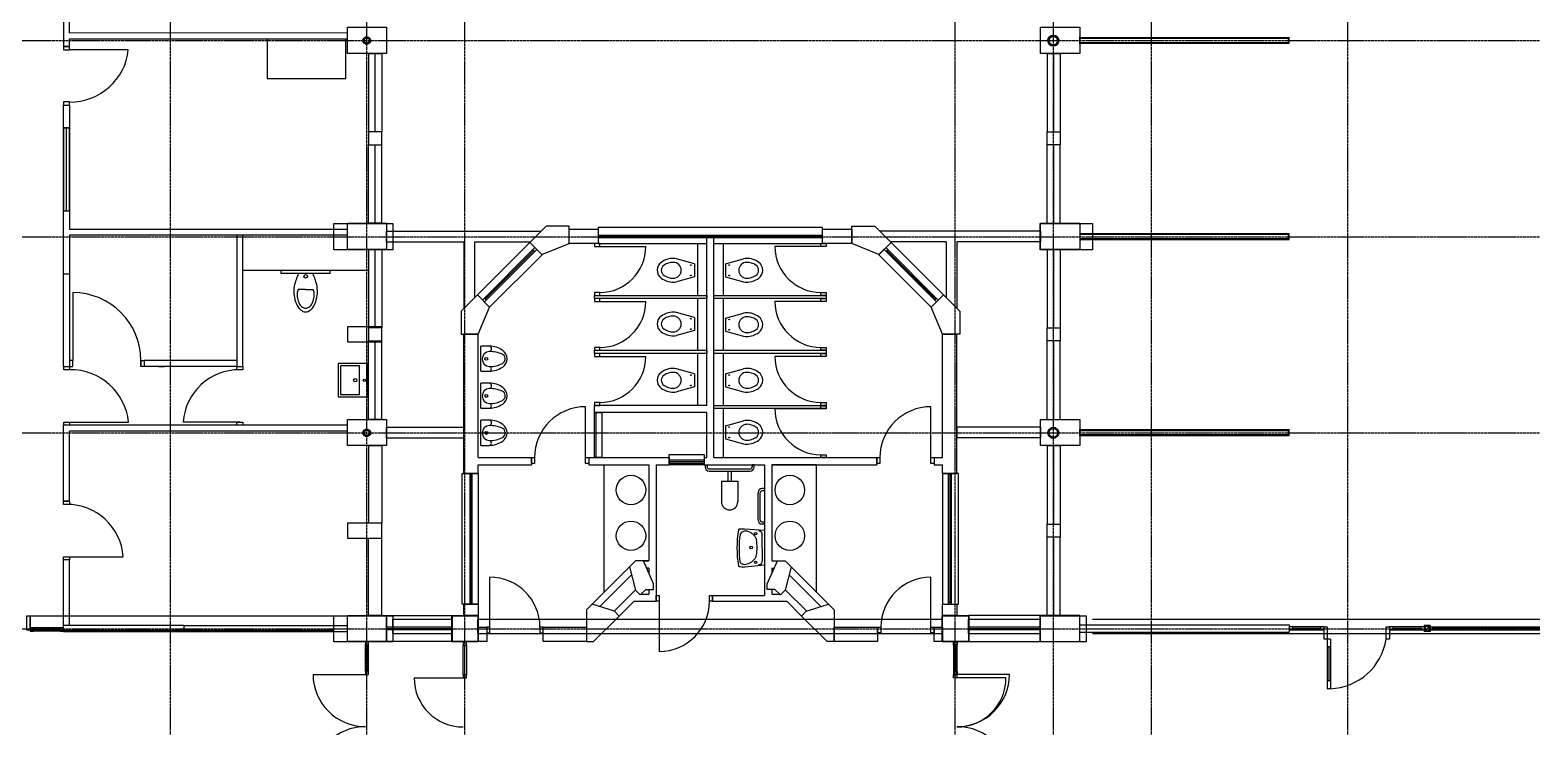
# Model space of a CAD drawing. Header units: millimetres. Extents: x -58291 to 85267, y -25390 to 74943.
# Drawn here: x -40680 to -17716, y 11276 to 21938 of the extents above; entities that cross this region are included whole.
import ezdxf

# ---------------------------------------------------------------- set-up
doc = ezdxf.new("R2010")
doc.units = ezdxf.units.MM
doc.linetypes.add('PCENTRE', pattern=[50.8, 31.75, -6.35, 6.35, -6.35])
doc.linetypes.add('PCENTRE2', pattern=[28.575, 19.05, -3.175, 3.175, -3.175])
for name, color, linetype in [('Basement 01 - Doors Windows and Openings', 1, 'Continuous'), ('Basement 01 - Structural Members', 5, 'Continuous'), ('Basement 01 - Walls', 3, 'Continuous'), ('Boundaries_and_building_grids', 140, 'PCENTRE2'), ('BRICK_WALLS_P4', 1, 'Continuous'), ('COLUMNS_P5', 5, 'Continuous'), ('DR', 8, 'Continuous'), ('SANITARY', 4, 'Continuous'), ('WA', 6, 'Continuous'), ('WN', 4, 'Continuous')]:
    doc.layers.add(name, color=color, linetype=linetype)

msp = doc.modelspace()

# ---------------------------------------------------------------- linework, layer by layer
at = {"layer": 'Basement 01 - Doors Windows and Openings', "color": 1, "linetype": 'Continuous', "lineweight": -3}
for p, q in [((-34058, 12076, -4600), (-34058, 12526, -4600)), ((-34033, 12076, -4600), (-34033, 12526, -4600)), ((-34008, 12526, -4600), (-34008, 12076, -4600)), ((-26558, 12526, -4600), (-26558, 12076, -4600)), ((-26533, 12076, -4600), (-26533, 12526, -4600)), ((-26508, 12076, -4600), (-26508, 12526, -4600)), ((-34808, 12026, -4600), (-34058, 12026, -4600)), ((-25758, 12026, -4600), (-26508, 12026, -4600))]:
    msp.add_line(p, q, dxfattribs=at)
at = {"layer": 'Basement 01 - Doors Windows and Openings', "color": 1, "linetype": 'Continuous', "lineweight": -3, "elevation": -4600}
for points in [[(-40678, 12976), (-40678, 12756), (-40728, 12756), (-40728, 12976), (-40678, 12976)], [(-34008, 12526), (-34008, 12576), (-34058, 12576), (-34058, 12526), (-34008, 12526)], [(-26558, 12526), (-26558, 12576), (-26508, 12576), (-26508, 12526), (-26558, 12526)], [(-34008, 12026), (-34008, 12076), (-34058, 12076), (-34058, 12026), (-34008, 12026)], [(-26558, 12026), (-26558, 12076), (-26508, 12076), (-26508, 12026), (-26558, 12026)]]:
    msp.add_lwpolyline(points, dxfattribs=at)
at = {"layer": 'Basement 01 - Doors Windows and Openings', "color": 1, "linetype": 'Continuous', "lineweight": -3}
for centre, start, end in [((-34058, 12026, -4600), 180, 270), ((-26508, 12026, -4600), 270, 0)]:
    msp.add_arc(centre, 750, start, end, dxfattribs=at)
at = {"layer": 'Basement 01 - Structural Members', "color": 5, "linetype": 'Continuous', "lineweight": -3, "elevation": -4600}
for points in [[(-35133, 18976), (-35133, 18576), (-36033, 18576), (-36033, 18976), (-35133, 18976)], [(-35133, 12976), (-35133, 12576), (-36033, 12576), (-36033, 12976), (-35133, 12976)], [(-33833, 12576), (-34233, 12576), (-34233, 12976), (-33833, 12976), (-33833, 12576)], [(-26333, 12576), (-26733, 12576), (-26733, 12976), (-26333, 12976), (-26333, 12576)]]:
    msp.add_lwpolyline(points, dxfattribs=at)
for points in [[(-24433, 18576), (-25233, 18576), (-25233, 18976), (-24433, 18976)], [(-24533, 12976), (-24533, 12576), (-25233, 12576), (-25233, 12976)]]:
    msp.add_lwpolyline(points, close=True, dxfattribs=at)
at = {"layer": 'Basement 01 - Structural Members', "color": 5, "linetype": 'Continuous', "lineweight": -3}
for centre, radius in [((-35533, 21776, -4600), 50), ((-25033, 21776, -4600), 75), ((-25033, 15776, -4600), 75), ((-35533, 15776, -4600), 50)]:
    msp.add_circle(centre, radius, dxfattribs=at)
at = {"layer": 'Basement 01 - Walls', "color": 3, "linetype": 'Continuous', "lineweight": -3}
for p, q in [((-40678, 12756, -4600), (-40678, 12976, -4600)), ((-40678, 12976, -4600), (-36033, 12976, -4600)), ((-36033, 12756, -4600), (-36033, 12976, -4600)), ((-35133, 12706, -4600), (-35133, 12926, -4600)), ((-35133, 12926, -4600), (-34233, 12926, -4600)), ((-34233, 12706, -4600), (-34233, 12926, -4600)), ((-33833, 12706, -4600), (-33833, 12926, -4600)), ((-33833, 12926, -4600), (-26733, 12926, -4600)), ((-26733, 12706, -4600), (-26733, 12926, -4600)), ((-26333, 12706, -4600), (-26333, 12926, -4600)), ((-26333, 12926, -4600), (-25233, 12926, -4600)), ((-24433, 12926, -4600), (-15133, 12926, -4600)), ((-40678, 12756, -4600), (-36033, 12756, -4600)), ((-35133, 12706, -4600), (-34233, 12706, -4600)), ((-33833, 12706, -4600), (-26733, 12706, -4600)), ((-26333, 12706, -4600), (-25233, 12706, -4600)), ((-24433, 12706, -4600), (-15133, 12706, -4600))]:
    msp.add_line(p, q, dxfattribs=at)
at = {"layer": 'Boundaries_and_building_grids', "color": 140, "linetype": 'PCENTRE', "lineweight": -3}
for p, q in [((-38533, -17978), (-38533, 67826)), ((-35533, -17978), (-35533, 67826)), ((-34033, -17978), (-34033, 67826)), ((-26533, -17978), (-26533, 67826)), ((-25033, -17978), (-25033, 67826)), ((-23533, -17978), (-23533, 67826)), ((-20533, -17978), (-20533, 67826)), ((-52891, 21776), (50767, 21776)), ((-52891, 18776), (50767, 18776)), ((-52891, 15776), (50767, 15776)), ((-52891, 12776), (50767, 12776))]:
    msp.add_line(p, q, dxfattribs=at)
at = {"layer": 'BRICK_WALLS_P4', "linetype": 'Continuous'}
for p, q in [((-35228, 18863), (-32863, 18863)), ((-35228, 18698), (-35228, 18863)), ((-25228, 18863), (-27692, 18863)), ((-25228, 18863), (-25228, 18698)), ((-35228, 18698), (-34048, 18698)), ((-34048, 18698), (-34048, 17679)), ((-33883, 18698), (-33883, 17844)), ((-33883, 18698), (-33028, 18698)), ((-30473, 18671), (-30473, 17879)), ((-30223, 18761), (-30333, 18761)), ((-30333, 16196), (-30333, 18761)), ((-30223, 15396), (-30223, 18761)), ((-30083, 18671), (-30083, 17879)), ((-26673, 18698), (-27527, 18698)), ((-26673, 18698), (-26673, 17844)), ((-26508, 18698), (-26508, 17679)), ((-25228, 18698), (-26508, 18698)), ((-30473, 17829), (-30473, 17038)), ((-30083, 17829), (-30083, 17038)), ((-34048, 15156), (-34048, 17285)), ((-33828, 17285), (-34048, 17285)), ((-33828, 15396), (-33828, 17285)), ((-26728, 15396), (-26728, 17285)), ((-26728, 17285), (-26508, 17285)), ((-26508, 15156), (-26508, 17285)), ((-30473, 16988), (-30473, 16196)), ((-30083, 16988), (-30083, 16196)), ((-30333, 16196), (-32048, 16196)), ((-32048, 16086), (-32048, 16196)), ((-30333, 16086), (-32048, 16086)), ((-30333, 15396), (-30333, 16086)), ((-30083, 16146), (-30083, 15396)), ((-35228, 15698), (-35228, 15863)), ((-35228, 15863), (-34048, 15863)), ((-34048, 15698), (-34048, 15863)), ((-26508, 15863), (-26508, 15698)), ((-25228, 15863), (-26508, 15863)), ((-25228, 15863), (-25228, 15698)), ((-35228, 15698), (-34048, 15698)), ((-25228, 15698), (-26508, 15698)), ((-33828, 15396), (-33015, 15396)), ((-33015, 15396), (-33015, 15286)), ((-32138, 15396), (-32138, 15286)), ((-32138, 15396), (-30906, 15396)), ((-30906, 15396), (-30906, 15286)), ((-30373, 15396), (-30333, 15396)), ((-30373, 15396), (-30373, 15286)), ((-30223, 15396), (-27735, 15396)), ((-27735, 15396), (-27735, 15286)), ((-26858, 15396), (-26728, 15396)), ((-26858, 15396), (-26858, 15286)), ((-33828, 15286), (-33015, 15286)), ((-33828, 15156), (-33828, 15286)), ((-32138, 15286), (-31217, 15286)), ((-31217, 15286), (-31217, 13816)), ((-31107, 15286), (-31107, 13198)), ((-31107, 15286), (-30906, 15286)), ((-30373, 15286), (-29448, 15286)), ((-29448, 15286), (-29448, 13286)), ((-29338, 15286), (-29338, 13816)), ((-29338, 15286), (-27735, 15286)), ((-26858, 15286), (-26728, 15286)), ((-26728, 15156), (-26728, 15286)), ((-33828, 15156), (-34048, 15156)), ((-26728, 15156), (-26508, 15156)), ((-31302, 13816), (-31217, 13816)), ((-29338, 13816), (-29254, 13816)), ((-32084, 13154), (-31514, 13724)), ((-31966, 13117), (-31482, 13601)), ((-31217, 13706), (-31253, 13706)), ((-31217, 13706), (-31217, 13626)), ((-29338, 13706), (-29303, 13706)), ((-29338, 13706), (-29338, 13626)), ((-29074, 13601), (-28589, 13117)), ((-29041, 13724), (-28471, 13154)), ((-31751, 13048), (-31423, 13376)), ((-31217, 13378), (-31217, 13308)), ((-29338, 13378), (-29338, 13308)), ((-29132, 13376), (-28804, 13048)), ((-31445, 13198), (-31670, 12973)), ((-31445, 13198), (-31107, 13198)), ((-31335, 13308), (-31217, 13308)), ((-30245, 13198), (-29110, 13198)), ((-29338, 13308), (-29220, 13308)), ((-29110, 13198), (-28885, 12973)), ((-24628, 12836), (-21428, 12836)), ((-24628, 12726), (-24628, 12836)), ((-24628, 12726), (-24628, 12836)), ((-24628, 12726), (-21428, 12726)), ((-21428, 12836), (-21428, 12726))]:
    msp.add_line(p, q, dxfattribs=at)
for points in [[(-32439, 18671), (-32439, 18891), (-31993, 18891), (-31993, 18671), (-32439, 18671)], [(-28563, 18671), (-28563, 18891), (-28117, 18891), (-28117, 18671), (-28563, 18671)], [(-34048, 12981), (-34048, 13156), (-33828, 13156), (-33828, 12981), (-34048, 12981)], [(-30245, 13198), (-30245, 13286), (-29448, 13286)], [(-26728, 12981), (-26728, 13156), (-26508, 13156), (-26508, 12981), (-26728, 12981)], [(-33828, 12581), (-33828, 12801), (-33698, 12801), (-33698, 12581), (-33828, 12581)], [(-32836, 12581), (-32836, 12801), (-32173, 12801), (-32173, 12581), (-32836, 12581)], [(-28383, 12581), (-28383, 12801), (-27720, 12801), (-27720, 12581), (-28383, 12581)], [(-26858, 12581), (-26858, 12801), (-26728, 12801), (-26728, 12581), (-26858, 12581)]]:
    msp.add_lwpolyline(points, dxfattribs=at)
at = {"layer": 'COLUMNS_P5', "linetype": 'Continuous'}
msp.add_line((-25228, 18581), (-24628, 18581), dxfattribs=at)
at = {"layer": 'COLUMNS_P5', "linetype": 'Continuous', "lineweight": -3}
for points in [[(-35828, 21981), (-35228, 21981), (-35228, 21581), (-35828, 21581)], [(-25228, 21981), (-24628, 21981), (-24628, 21581), (-25228, 21581)], [(-34228, 12981), (-33828, 12981), (-33828, 12581), (-34228, 12581)]]:
    msp.add_lwpolyline(points, close=True, dxfattribs=at)
at = {"layer": 'COLUMNS_P5', "linetype": 'Continuous'}
for points in [[(-35828, 18581), (-35828, 18981), (-35228, 18981), (-35228, 18581), (-35828, 18581)], [(-32439, 18671), (-32439, 18936), (-32791, 18936), (-33040, 18687), (-32855, 18503), (-32439, 18671)], [(-28117, 18671), (-28117, 18936), (-27765, 18936), (-27516, 18687), (-27700, 18503), (-28117, 18671)], [(-33653, 17698), (-33841, 17886), (-34090, 17637), (-34090, 17285), (-33829, 17285), (-33653, 17698)], [(-26902, 17698), (-26715, 17886), (-26466, 17637), (-26466, 17285), (-26727, 17285), (-26902, 17698)], [(-35828, 17166), (-35303, 17166), (-35303, 17396), (-35828, 17396), (-35828, 17166)], [(-35828, 15581), (-35828, 15981), (-35228, 15981), (-35228, 15581), (-35828, 15581)], [(-35828, 14166), (-35303, 14166), (-35303, 14396), (-35828, 14396), (-35828, 14166)], [(-35828, 12581), (-35828, 12981), (-35228, 12981), (-35228, 12581), (-35828, 12581)], [(-26328, 12581), (-26728, 12581), (-26728, 12981), (-26328, 12981), (-26328, 12581)]]:
    msp.add_lwpolyline(points, dxfattribs=at)
for points in [[(-35828, 18581), (-35828, 18981), (-35228, 18981), (-35228, 18581)], [(-24628, 18581), (-25228, 18581), (-25228, 18981), (-24628, 18981)], [(-35228, 15981), (-35228, 15581), (-35828, 15581), (-35828, 15981)], [(-25228, 15581), (-25228, 15981), (-24628, 15981), (-24628, 15581)], [(-31265, 13378), (-31147, 13378), (-31147, 13468), (-31302, 13816), (-31423, 13816), (-31514, 13724), (-31421, 13367), (-31349, 13295)], [(-29041, 13724), (-29135, 13367), (-29207, 13295), (-29290, 13378), (-29408, 13378), (-29408, 13468), (-29254, 13816), (-29132, 13816)], [(-32084, 13154), (-32173, 13066), (-32173, 12581), (-32063, 12581), (-31670, 12973), (-31742, 13045)], [(-28471, 13154), (-28383, 13066), (-28383, 12581), (-28493, 12581), (-28885, 12973), (-28813, 13045)], [(-35828, 12581), (-35828, 12981), (-35228, 12981), (-35228, 12581)]]:
    msp.add_lwpolyline(points, close=True, dxfattribs=at)
at = {"layer": 'COLUMNS_P5', "linetype": 'Continuous', "lineweight": -3}
for points in [[(-25228, 15581), (-25228, 15981), (-24628, 15981)], [(-25228, 12581), (-24628, 12581), (-24628, 12981), (-25228, 12981)]]:
    msp.add_lwpolyline(points, dxfattribs=at)
at = {"layer": 'COLUMNS_P5', "linetype": 'Continuous', "lineweight": 50}
for centre, radius in [((-35533, 21776), 50), ((-25033, 21776), 75), ((-25033, 15776), 75), ((-35533, 15776), 50)]:
    msp.add_circle(centre, radius, dxfattribs=at)
at = {"layer": 'DR'}
for p, q in [((-40168, 21687), (-40168, 21637)), ((-40078, 21687), (-40168, 21687)), ((-40168, 21637), (-40078, 21637)), ((-40078, 21637), (-40078, 21687)), ((-40078, 21638), (-39178, 21638)), ((-40078, 20838), (-40168, 20838)), ((-40168, 20838), (-40168, 20788)), ((-40168, 20788), (-40078, 20788)), ((-40078, 20788), (-40078, 20838)), ((-40025, 17921), (-40025, 16881)), ((-40165, 16741), (-40165, 16791)), ((-40025, 16881), (-40075, 16881)), ((-40075, 16791), (-40025, 16791)), ((-40075, 16791), (-40075, 16741)), ((-40025, 16791), (-40025, 16881)), ((-38985, 16881), (-38985, 16791)), ((-38985, 16791), (-38985, 16881)), ((-38985, 16881), (-38935, 16881)), ((-38935, 16791), (-38985, 16791)), ((-38714, 16791), (-38624, 16791)), ((-37518, 16741), (-37518, 16791)), ((-37518, 16791), (-37428, 16791)), ((-37428, 16791), (-37428, 16741)), ((-40075, 16741), (-40165, 16741)), ((-37428, 16741), (-37518, 16741)), ((-40165, 15891), (-40165, 15941)), ((-40165, 15941), (-40075, 15941)), ((-40075, 15941), (-40075, 15891)), ((-40075, 15940), (-39175, 15940)), ((-38624, 15891), (-38714, 15891)), ((-37473, 15941), (-38338, 15941)), ((-37518, 15941), (-37428, 15941)), ((-37518, 15891), (-37518, 15941)), ((-37428, 15891), (-37518, 15891)), ((-37428, 15941), (-37428, 15891)), ((-40168, 14681), (-40168, 14731)), ((-40168, 14731), (-40078, 14731)), ((-40078, 14731), (-40078, 14681)), ((-40078, 14681), (-40168, 14681)), ((-40168, 13831), (-40168, 13881)), ((-40168, 13881), (-40078, 13881)), ((-40078, 13831), (-40168, 13831)), ((-40123, 13881), (-39258, 13881)), ((-40078, 13881), (-40078, 13831)), ((-36353, 12081), (-35553, 12081))]:
    msp.add_line(p, q, dxfattribs=at)
at = {"layer": 'DR', "linetype": 'Continuous'}
for p, q in [((-31969, 18627), (-31265, 18627)), ((-28587, 18627), (-29291, 18627)), ((-31969, 17786), (-31265, 17786)), ((-28587, 17786), (-29291, 17786)), ((-31969, 16944), (-31265, 16944)), ((-28587, 16944), (-29291, 16944)), ((-32186, 15396), (-32186, 16175)), ((-28587, 16144), (-29291, 16144)), ((-26906, 15396), (-26906, 16175)), ((-33650, 12801), (-33650, 13567)), ((-26906, 12801), (-26906, 13567)), ((-31059, 13198), (-31059, 12432)), ((-21378, 12806), (-21378, 12756)), ((-20945, 12756), (-20945, 12806)), ((-20895, 12621), (-20895, 12806)), ((-20895, 12806), (-20845, 12806)), ((-20845, 12806), (-20845, 12621)), ((-19945, 12806), (-19895, 12806)), ((-19945, 12621), (-19945, 12806)), ((-19895, 12806), (-19895, 12621)), ((-19845, 12806), (-19845, 12756)), ((-19413, 12806), (-19413, 12756)), ((-19229, 12759), (-19229, 12803)), ((-35553, 12581), (-35553, 12531)), ((-35503, 12581), (-35553, 12581)), ((-35553, 12531), (-35503, 12531)), ((-35503, 12531), (-35503, 12581)), ((-26553, 12531), (-26553, 12581)), ((-26553, 12581), (-26503, 12581)), ((-26503, 12531), (-26553, 12531)), ((-26503, 12581), (-26503, 12531)), ((-20845, 12621), (-20895, 12621)), ((-20845, 12621), (-20845, 12501)), ((-20795, 12621), (-20845, 12621)), ((-20795, 12501), (-20845, 12501)), ((-20845, 12501), (-20845, 11981)), ((-20820, 12501), (-20820, 11981)), ((-20795, 12621), (-20795, 12501)), ((-20795, 12501), (-20795, 11981)), ((-19895, 12621), (-19945, 12621)), ((-36353, 12081), (-35553, 12081)), ((-35503, 12131), (-35553, 12131)), ((-35553, 12131), (-35553, 12081)), ((-35553, 12081), (-35503, 12081)), ((-35503, 12081), (-35503, 12131)), ((-26553, 12081), (-26553, 12131)), ((-26553, 12131), (-26503, 12131)), ((-26503, 12081), (-26553, 12081)), ((-26503, 12131), (-26503, 12081)), ((-25703, 12081), (-26503, 12081)), ((-20795, 11981), (-20845, 11981)), ((-20845, 11981), (-20845, 11861)), ((-20795, 11981), (-20795, 11861)), ((-20795, 11861), (-20845, 11861)), ((-20795, 11861), (-20845, 11861))]:
    msp.add_line(p, q, dxfattribs=at)
for points in [[(-31969, 18671), (-32048, 18671), (-32048, 18627), (-31969, 18627), (-31969, 18671)], [(-28587, 18671), (-28508, 18671), (-28508, 18627), (-28587, 18627), (-28587, 18671)], [(-31969, 17923), (-32048, 17923), (-32048, 17879), (-31969, 17879), (-31969, 17923)], [(-28587, 17923), (-28508, 17923), (-28508, 17879), (-28587, 17879), (-28587, 17923)], [(-31969, 17830), (-32048, 17830), (-32048, 17786), (-31969, 17786), (-31969, 17830)], [(-28587, 17830), (-28508, 17830), (-28508, 17786), (-28587, 17786), (-28587, 17830)], [(-31969, 17082), (-32048, 17082), (-32048, 17038), (-31969, 17038), (-31969, 17082)], [(-28587, 17082), (-28508, 17082), (-28508, 17038), (-28587, 17038), (-28587, 17082)], [(-31969, 16988), (-32048, 16988), (-32048, 16944), (-31969, 16944), (-31969, 16988)], [(-28587, 16988), (-28508, 16988), (-28508, 16944), (-28587, 16944), (-28587, 16988)], [(-31969, 16240), (-32048, 16240), (-32048, 16196), (-31969, 16196), (-31969, 16240)], [(-28587, 16240), (-28508, 16240), (-28508, 16196), (-28587, 16196), (-28587, 16240)], [(-28587, 16188), (-28508, 16188), (-28508, 16144), (-28587, 16144), (-28587, 16188)], [(-32966, 15396), (-32966, 15308), (-33015, 15308), (-33015, 15396), (-32966, 15396)], [(-32138, 15396), (-32138, 15308), (-32186, 15308), (-32186, 15396), (-32138, 15396)], [(-28587, 15440), (-28508, 15440), (-28508, 15396), (-28587, 15396), (-28587, 15440)], [(-27686, 15396), (-27686, 15308), (-27735, 15308), (-27735, 15396), (-27686, 15396)], [(-26858, 15396), (-26858, 15308), (-26906, 15308), (-26906, 15396), (-26858, 15396)], [(-31107, 13198), (-31107, 13285), (-31059, 13285), (-31059, 13198), (-31107, 13198)], [(-30293, 13198), (-30293, 13285), (-30245, 13285), (-30245, 13198), (-30293, 13198)], [(-33698, 12801), (-33698, 12715), (-33650, 12715), (-33650, 12801), (-33698, 12801)], [(-32884, 12801), (-32884, 12715), (-32836, 12715), (-32836, 12801), (-32884, 12801)], [(-27672, 12801), (-27672, 12715), (-27720, 12715), (-27720, 12801), (-27672, 12801)], [(-26858, 12801), (-26858, 12715), (-26906, 12715), (-26906, 12801), (-26858, 12801)], [(-26553, 12531), (-26553, 12581), (-26503, 12581), (-26503, 12531), (-26553, 12531)]]:
    msp.add_lwpolyline(points, dxfattribs=at)
at = {"layer": 'DR'}
for centre, radius, start, end in [((-40064, 21728), 891, 269.1041, 354.1633), ((-40025, 16881), 1040, 0, 90), ((-40061, 15850), 891, 5.8367, 90.8959), ((-37482, 15883), 858, 89.385, 176.144), ((-40113, 13823), 858, 3.856, 90.615), ((-35553, 12081), 800, 180, 270)]:
    msp.add_arc(centre, radius, start, end, dxfattribs=at)
at = {"layer": 'DR', "linetype": 'Continuous'}
for centre, radius, start, end in [((-31969, 18627), 704, 270, 0), ((-28587, 18627), 704, 180, 270), ((-31969, 17786), 704, 270, 0), ((-28587, 17786), 704, 180, 270), ((-31969, 16944), 704, 270, 0), ((-28587, 16944), 704, 180, 270), ((-32186, 15396), 780, 90, 180), ((-28587, 16144), 704, 180, 270), ((-26906, 15396), 780, 90, 180), ((-33650, 12801), 766, 0, 90), ((-26906, 12801), 766, 90, 180), ((-31059, 13198), 766, 270, 0), ((-20831, 12757), 896, 272.0922, 351.2889), ((-35553, 12081), 800, 180, 270), ((-26503, 12081), 800, 270, 0), ((-35553, 10481), 800, 90, 180), ((-26503, 10481), 800, 0, 90)]:
    msp.add_arc(centre, radius, start, end, dxfattribs=at)
at = {"layer": 'SANITARY', "linetype": 'Continuous'}
for p, q in [((-30520, 18363), (-30796, 18439)), ((-30048, 18363), (-29772, 18439)), ((-36091, 18211), (-36841, 18211)), ((-36090, 18261), (-36840, 18261)), ((-36356, 18211), (-36576, 18211)), ((-30520, 18363), (-30520, 18163)), ((-30048, 18363), (-30048, 18163)), ((-36645, 17986), (-36646, 17950)), ((-36646, 17950), (-36645, 17914)), ((-36641, 18021), (-36645, 17986)), ((-36645, 17914), (-36642, 17878)), ((-36466, 17970), (-36580, 17970)), ((-36466, 17970), (-36353, 17970)), ((-36288, 17986), (-36292, 18021)), ((-36290, 17878), (-36287, 17914)), ((-36286, 17950), (-36288, 17986)), ((-36287, 17914), (-36286, 17950)), ((-36642, 17878), (-36637, 17844)), ((-36637, 17844), (-36630, 17810)), ((-36630, 17810), (-36620, 17778)), ((-36620, 17778), (-36608, 17749)), ((-36608, 17749), (-36595, 17722)), ((-36597, 17904), (-36596, 17882)), ((-36596, 17882), (-36595, 17860)), ((-36595, 17860), (-36591, 17838)), ((-36595, 17722), (-36580, 17697)), ((-36591, 17838), (-36587, 17817)), ((-36587, 17817), (-36582, 17797)), ((-36582, 17797), (-36575, 17779)), ((-36580, 17697), (-36563, 17676)), ((-36575, 17779), (-36567, 17761)), ((-36567, 17761), (-36559, 17745)), ((-36559, 17745), (-36549, 17730)), ((-36549, 17730), (-36539, 17718)), ((-36539, 17718), (-36528, 17707)), ((-36528, 17707), (-36516, 17698)), ((-36516, 17698), (-36504, 17691)), ((-36504, 17691), (-36492, 17686)), ((-36492, 17686), (-36479, 17684)), ((-36479, 17684), (-36466, 17683)), ((-36466, 17683), (-36453, 17684)), ((-36453, 17684), (-36441, 17686)), ((-36441, 17686), (-36428, 17691)), ((-36428, 17691), (-36416, 17698)), ((-36416, 17698), (-36404, 17707)), ((-36404, 17707), (-36393, 17718)), ((-36393, 17718), (-36383, 17730)), ((-36383, 17730), (-36374, 17745)), ((-36374, 17745), (-36365, 17761)), ((-36369, 17676), (-36353, 17697)), ((-36365, 17761), (-36357, 17779)), ((-36357, 17779), (-36351, 17797)), ((-36353, 17697), (-36338, 17722)), ((-36351, 17797), (-36345, 17817)), ((-36345, 17817), (-36341, 17838)), ((-36341, 17838), (-36338, 17860)), ((-36338, 17860), (-36336, 17882)), ((-36338, 17722), (-36324, 17749)), ((-36336, 17882), (-36335, 17904)), ((-36324, 17749), (-36312, 17778)), ((-36312, 17778), (-36303, 17810)), ((-36303, 17810), (-36295, 17844)), ((-36295, 17844), (-36290, 17878)), ((-36563, 17676), (-36545, 17659)), ((-36545, 17659), (-36526, 17645)), ((-36526, 17645), (-36507, 17634)), ((-36507, 17634), (-36487, 17628)), ((-36487, 17628), (-36466, 17626)), ((-36466, 17626), (-36446, 17628)), ((-36446, 17628), (-36426, 17634)), ((-36426, 17634), (-36406, 17645)), ((-36406, 17645), (-36387, 17659)), ((-36387, 17659), (-36369, 17676)), ((-30520, 17541), (-30796, 17617)), ((-30520, 17541), (-30520, 17341)), ((-30048, 17531), (-29772, 17607)), ((-30048, 17531), (-30048, 17331)), ((-33787, 16717), (-33787, 17103)), ((-33657, 17103), (-33787, 17103)), ((-33787, 16717), (-33657, 16717)), ((-33657, 16537), (-33787, 16537)), ((-33787, 16151), (-33787, 16537)), ((-30520, 16680), (-30796, 16756)), ((-30520, 16680), (-30520, 16480)), ((-30048, 16680), (-29772, 16756)), ((-30048, 16680), (-30048, 16480)), ((-33787, 16151), (-33657, 16151)), ((-33657, 15970), (-33787, 15970)), ((-33787, 15584), (-33787, 15970)), ((-30048, 15884), (-29772, 15960)), ((-30048, 15884), (-30048, 15684)), ((-33787, 15584), (-33657, 15584)), ((-31902, 15286), (-31217, 15286)), ((-31217, 15286), (-31217, 13816)), ((-30359, 15286), (-30327, 15286)), ((-30359, 15286), (-30359, 15254)), ((-30327, 15286), (-30327, 15254)), ((-29673, 15222), (-30295, 15222)), ((-30295, 15190), (-29673, 15190)), ((-30009, 15190), (-30009, 15035)), ((-29959, 15190), (-29959, 15035)), ((-29641, 15286), (-29641, 15254)), ((-29609, 15286), (-29641, 15286)), ((-29609, 15254), (-29609, 15286)), ((-29338, 15286), (-29338, 13816)), ((-28653, 15286), (-29338, 15286)), ((-30109, 15035), (-30109, 14721)), ((-30109, 15035), (-29859, 15035)), ((-29859, 15035), (-29859, 14721)), ((-29548, 14442), (-29548, 14858)), ((-29516, 14442), (-29516, 14858)), ((-29452, 14922), (-29484, 14922)), ((-29452, 14890), (-29484, 14890)), ((-29452, 14922), (-29452, 14890)), ((-29452, 14410), (-29484, 14410)), ((-29452, 14378), (-29484, 14378)), ((-29452, 14378), (-29452, 14410)), ((-31217, 13816), (-31423, 13816)), ((-29338, 13816), (-29132, 13816))]:
    msp.add_line(p, q, dxfattribs=at)
at = {"layer": 'SANITARY'}
for p, q in [((-35503, 18261), (-37428, 18261)), ((-36841, 18211), (-36841, 18261)), ((-36091, 18211), (-36091, 18261))]:
    msp.add_line(p, q, dxfattribs=at)
at = {"layer": 'SANITARY', "linetype": 'Continuous'}
for points in [[(-30520, 18363), (-30520, 18163), (-30796, 18087)], [(-30048, 18363), (-30048, 18163), (-29772, 18087)], [(-30520, 17541), (-30520, 17341), (-30796, 17265)], [(-30048, 17531), (-30048, 17331), (-29772, 17255)], [(-30520, 16680), (-30520, 16480), (-30796, 16404)], [(-30048, 16680), (-30048, 16480), (-29772, 16404)], [(-30048, 15884), (-30048, 15684), (-29772, 15608)], [(-31423, 13816), (-31902, 13336), (-31902, 15286)], [(-29132, 13816), (-28653, 13336), (-28653, 15286)], [(-29451, 14288), (-29452, 13752), (-29751, 13723), (-29800, 13722), (-29835, 13725), (-29843, 13731), (-29848, 13743)], [(-29847, 14294), (-29843, 14300), (-29832, 14306), (-29822, 14307), (-29758, 14308), (-29451, 14288)], [(-29543, 13760), (-29513, 13766), (-29497, 13778), (-29488, 13797), (-29483, 13821), (-29484, 14201), (-29484, 14223), (-29487, 14242), (-29496, 14254), (-29512, 14269), (-29537, 14273)]]:
    msp.add_lwpolyline(points, dxfattribs=at)
at = {"layer": 'SANITARY'}
for points in [[(-35968, 16836), (-35968, 16326), (-35513, 16326), (-35513, 16836)], [(-35968, 16836), (-35968, 16326), (-35513, 16326), (-35513, 16836)], [(-35933, 16801), (-35933, 16361), (-35642, 16361), (-35642, 16801)], [(-35933, 16801), (-35933, 16361), (-35642, 16361), (-35642, 16801)]]:
    msp.add_lwpolyline(points, close=True, dxfattribs=at)
at = {"layer": 'SANITARY', "color": 0}
for points in [[(-35968, 16836), (-35968, 16326), (-35513, 16326), (-35513, 16836)], [(-35933, 16801), (-35933, 16361), (-35642, 16361), (-35642, 16801)]]:
    msp.add_lwpolyline(points, close=True, dxfattribs=at)
at = {"layer": 'SANITARY', "linetype": 'Continuous'}
for centre, radius in [((-36466, 18170), 26.4), ((-30577, 18343), 5), ((-30577, 18183), 5), ((-29991, 18343), 5), ((-29991, 18183), 5), ((-30577, 17521), 5), ((-29991, 17511), 5), ((-30577, 17361), 5), ((-29991, 17351), 5), ((-33705, 16907), 22), ((-30577, 16660), 5), ((-29991, 16660), 5), ((-33705, 16340), 22), ((-30577, 16500), 5), ((-29991, 16500), 5), ((-29991, 15864), 5), ((-33705, 15774), 22), ((-29991, 15704), 5), ((-31492, 14901), 225), ((-29063, 14901), 225), ((-31492, 14201), 225), ((-29587, 14232), 17.3), ((-29063, 14201), 225), ((-29655, 14022), 21.1), ((-29586, 13795), 17.3)]:
    msp.add_circle(centre, radius, dxfattribs=at)
at = {"layer": 'SANITARY'}
for centre, radius in [((-35708, 16581), 25), ((-35708, 16581), 25), ((-35568, 16581), 17.5), ((-35568, 16581), 17.5)]:
    msp.add_circle(centre, radius, dxfattribs=at)
at = {"layer": 'SANITARY', "color": 0}
for centre, radius in [((-35708, 16581), 25), ((-35568, 16581), 17.5)]:
    msp.add_circle(centre, radius, dxfattribs=at)
at = {"layer": 'SANITARY', "linetype": 'Continuous'}
for centre, radius, start, end in [((-30939, 18263), 151, 126.626, 180), ((-30844, 18136), 309, 90, 126.6259), ((-30844, 18126), 258, 90, 123.3286), ((-30844, 18263), 182, 74.6166, 90), ((-30844, 18263), 121, 270, 90), ((-29723, 18263), 121, 90, 270), ((-29723, 18263), 182, 90, 105.3834), ((-29723, 18136), 309, 53.3741, 90), ((-29723, 18126), 258, 56.6714, 90), ((-29629, 18263), 151, 0, 53.374), ((-35786, 17836), 874, 154.639, 167.7815), ((-37146, 17836), 874, 12.2186, 25.361), ((-30939, 18263), 151, 180, 233.374), ((-30934, 18263), 94.1, 123.3293, 180), ((-30934, 18263), 94.1, 180, 236.6703), ((-30844, 18399), 258, 236.6714, 270), ((-29723, 18399), 258, 270, 303.3286), ((-29634, 18263), 94.1, 0, 56.6707), ((-29634, 18263), 94.1, 303.3297, 0), ((-29629, 18263), 151, 306.626, 0), ((-36448, 17900), 149, 151.9131, 178.4938), ((-36485, 17900), 149, 1.5062, 28.0869), ((-30844, 18389), 309, 233.3741, 270), ((-30844, 18263), 182, 270.0015, 285.3834), ((-29723, 18263), 182, 254.6166, 269.9985), ((-29723, 18389), 309, 270, 306.6259), ((-30939, 17441), 151, 126.626, 180), ((-30844, 17314), 309, 90, 126.6259), ((-30934, 17441), 94.1, 123.3293, 180), ((-30844, 17304), 258, 90, 123.3286), ((-30844, 17441), 182, 74.6165, 90), ((-30844, 17441), 121, 270, 90), ((-29723, 17431), 121, 90, 270), ((-29723, 17431), 182, 90, 105.3835), ((-29723, 17304), 309, 53.3741, 90), ((-29723, 17294), 258, 56.6714, 90), ((-29634, 17431), 94.1, 0, 56.6707), ((-29629, 17431), 151, 0, 53.374), ((-30939, 17441), 151, 180, 233.374), ((-30844, 17568), 309, 233.3741, 270), ((-30934, 17441), 94.1, 180, 236.6707), ((-30844, 17578), 258, 236.6715, 270), ((-30844, 17441), 182, 270.0015, 285.3834), ((-29723, 17431), 182, 254.6166, 269.9985), ((-29723, 17568), 258, 270, 303.3286), ((-29723, 17558), 309, 270, 306.6259), ((-29634, 17431), 94.1, 303.3293, 0), ((-29629, 17431), 151, 306.626, 0), ((-33651, 16905), 116, 92.9787, 267.0213), ((-33657, 16752), 351, 54.1624, 90), ((-33667, 17062), 42.5, 283.6061, 76.3939), ((-33657, 16534), 486, 66.0927, 90), ((-33543, 16910), 156, 359.2957, 54.1618), ((-33657, 17226), 437, 270, 297.0357), ((-33661, 16753), 35.9, 275.4462, 84.5538), ((-33657, 17072), 354, 270, 305.134), ((-33491, 16909), 76.5, 3.1279, 66.0925), ((-33495, 16909), 80.4, 297.038, 3.1288), ((-33543, 16910), 156, 305.1341, 359.2958), ((-33667, 16495), 42.5, 283.6053, 76.3932), ((-33657, 16186), 351, 54.1625, 90), ((-30939, 16580), 151, 126.626, 180), ((-30939, 16580), 151, 180, 233.3738), ((-30844, 16453), 309, 90, 126.6261), ((-30934, 16580), 94.1, 123.3293, 180), ((-30934, 16580), 94.1, 180, 236.6703), ((-30844, 16443), 258, 90, 123.3286), ((-30844, 16580), 182, 74.6166, 90), ((-30844, 16580), 121, 270, 90), ((-29723, 16580), 121, 90, 270), ((-29723, 16580), 182, 90, 105.3834), ((-29723, 16453), 309, 53.3742, 90), ((-29723, 16443), 258, 56.6714, 90), ((-29634, 16580), 94.1, 0, 56.6707), ((-29634, 16580), 94.1, 303.3297, 0), ((-29629, 16580), 151, 0, 53.374), ((-29629, 16580), 151, 306.6262, 0), ((-33651, 16338), 116, 92.9787, 267.0213), ((-33657, 15967), 486, 66.0926, 90), ((-33491, 16342), 76.5, 3.1279, 66.0917), ((-33495, 16342), 80.4, 297.0376, 3.1296), ((-33543, 16343), 156, 305.1346, 359.2967), ((-33543, 16343), 156, 359.2957, 54.1616), ((-30844, 16706), 309, 233.3739, 270), ((-30844, 16716), 258, 236.6714, 270), ((-30844, 16580), 182, 270.0015, 285.3834), ((-29723, 16580), 182, 254.6166, 269.9985), ((-29723, 16716), 258, 270, 303.3286), ((-29723, 16706), 309, 270, 306.6261), ((-33657, 16660), 437, 270, 297.0356), ((-33661, 16187), 35.9, 275.4462, 84.5538), ((-33657, 16506), 354, 270, 305.1341), ((-33651, 15772), 116, 92.9787, 267.0213), ((-33667, 15929), 42.5, 283.6068, 76.3947), ((-33657, 15619), 351, 54.1625, 90), ((-33657, 15401), 486, 66.0926, 90), ((-33543, 15777), 156, 359.2966, 54.1621), ((-29723, 15784), 121, 90, 270), ((-29723, 15784), 182, 90, 105.3834), ((-29723, 15658), 309, 53.3741, 90), ((-29723, 15648), 258, 56.6715, 90), ((-29634, 15784), 94.1, 0, 56.6712), ((-29629, 15784), 151, 0, 53.3743), ((-33657, 16093), 437, 270, 297.0357), ((-33661, 15620), 35.9, 275.4462, 84.5538), ((-33657, 15939), 354, 270, 305.1341), ((-33491, 15776), 76.5, 3.1279, 66.0925), ((-33495, 15775), 80.4, 297.0384, 3.1279), ((-33543, 15777), 156, 305.1341, 359.2958), ((-29723, 15921), 258, 270, 303.3285), ((-29723, 15911), 309, 270, 306.6259), ((-29634, 15784), 94.1, 303.3288, 0), ((-29629, 15784), 151, 306.6257, 0), ((-29723, 15784), 182, 254.6166, 269.9985), ((-30295, 15254), 64, 180, 270), ((-30295, 15254), 32, 180, 270), ((-29673, 15254), 64, 270, 0), ((-29673, 15254), 32, 270, 0), ((-29984, 14721), 125, 180, 270), ((-29984, 14721), 125, 270, 0), ((-29484, 14858), 64, 90, 180), ((-29484, 14858), 32, 90, 180), ((-28267, 14016), 1605, 170.0302, 189.7981), ((-29678, 14094), 196, 125.3937, 135.0465), ((-29735, 14174), 98, 111.7394, 125.3923), ((-29738, 14183), 88.9, 75.9622, 111.7406), ((-29773, 14044), 232, 54.0453, 75.9643), ((-29484, 14442), 64, 180, 270), ((-29484, 14442), 32, 180, 270), ((-28372, 14001), 1468, 171.6211, 187.8214), ((-29796, 14212), 28.9, 135.0479, 175.579), ((-29741, 14087), 178, 40.5136, 54.0452), ((-29765, 14067), 209, 28.0453, 40.5134), ((-29662, 14122), 93.1, 6.5427, 28.0438), ((-30322, 14019), 759, 351.7401, 0), ((-30557, 14019), 993, 0, 6.546), ((-29806, 13802), 20.4, 183.8368, 236.6822), ((-29732, 13915), 155, 236.6948, 246.039), ((-29795, 14025), 267, 284.1769, 300.3384), ((-29769, 13980), 215, 300.3386, 314.9982), ((-29759, 13970), 201, 314.999, 330.1612), ((-29682, 13926), 112, 330.1661, 351.7424), ((-29747, 13882), 119, 246.0389, 256.7204), ((-29753, 13857), 93.7, 256.7181, 284.1767)]:
    msp.add_arc(centre, radius, start, end, dxfattribs=at)
at = {"layer": 'WA'}
for p, q in [((-40168, 22451), (-40168, 21687)), ((-40078, 21891), (-40078, 22451)), ((-35828, 21896), (-40078, 21891)), ((-35828, 21801), (-35828, 21896)), ((-40168, 21687), (-40078, 21687)), ((-40078, 21687), (-40078, 21801)), ((-40078, 21801), (-35828, 21801)), ((-40168, 20788), (-40078, 20788)), ((-40168, 18201), (-40168, 20788)), ((-40078, 20788), (-40078, 18891)), ((-40078, 18891), (-35828, 18891)), ((-35828, 18801), (-40075, 18801)), ((-40075, 18801), (-40075, 18201)), ((-37428, 18801), (-37518, 18801)), ((-37518, 18801), (-37518, 16791)), ((-37428, 16791), (-37428, 18801)), ((-40168, 16791), (-40168, 18201)), ((-40075, 18201), (-40168, 18201)), ((-40075, 18201), (-40075, 16881)), ((-40168, 16791), (-40075, 16791)), ((-40075, 16881), (-40075, 16791)), ((-38935, 16881), (-38935, 16791)), ((-37518, 16881), (-38935, 16881)), ((-37518, 16791), (-38935, 16791)), ((-37518, 16791), (-37428, 16791)), ((-35828, 15891), (-40168, 15891)), ((-40168, 14731), (-40168, 15891)), ((-35828, 15801), (-40078, 15801)), ((-40078, 14731), (-40078, 15801)), ((-40078, 14731), (-40168, 14731)), ((-40078, 13831), (-40168, 13831)), ((-40078, 13831), (-40168, 13831)), ((-40168, 12826), (-40168, 13831)), ((-40078, 12826), (-40078, 13831)), ((-40168, 12736), (-40168, 12826)), ((-38328, 12826), (-40168, 12826)), ((-40168, 12736), (-38328, 12736)), ((-38328, 12826), (-38328, 12736)), ((-38328, 12826), (-35828, 12826)), ((-38328, 12736), (-35828, 12736))]:
    msp.add_line(p, q, dxfattribs=at)
at = {"layer": 'WA', "linetype": 'Continuous'}
for p, q in [((-24628, 21726), (-24628, 21836)), ((-24628, 21826), (-21428, 21826)), ((-21428, 21736), (-21428, 21826)), ((-24628, 21813), (-21440, 21813)), ((-24628, 21748), (-21440, 21748)), ((-24628, 21736), (-21428, 21736)), ((-21440, 21748), (-21440, 21813)), ((-24628, 18826), (-21428, 18826)), ((-24628, 18826), (-24628, 18736)), ((-24628, 18813), (-21440, 18813)), ((-24628, 18748), (-21440, 18748)), ((-24628, 18736), (-21428, 18736)), ((-21440, 18748), (-21440, 18813)), ((-21428, 18736), (-21428, 18826)), ((-24628, 15826), (-21428, 15826)), ((-24628, 15736), (-24628, 15826)), ((-24628, 15813), (-21440, 15813)), ((-24628, 15748), (-21440, 15748)), ((-24628, 15736), (-21428, 15736)), ((-21440, 15748), (-21440, 15813)), ((-21428, 15736), (-21428, 15826))]:
    msp.add_line(p, q, dxfattribs=at)
for points in [[(-32048, 17829), (-32048, 17879), (-30333, 17879), (-30333, 17829), (-32048, 17829)], [(-30223, 17829), (-30223, 17879), (-28508, 17879), (-28508, 17829), (-30223, 17829)], [(-32048, 16988), (-32048, 17038), (-30333, 17038), (-30333, 16988), (-32048, 16988)], [(-30223, 16988), (-30223, 17038), (-28508, 17038), (-28508, 16988), (-30223, 16988)], [(-30223, 16146), (-30223, 16196), (-28508, 16196), (-28508, 16146), (-30223, 16146)]]:
    msp.add_lwpolyline(points, dxfattribs=at)
at = {"layer": 'WN'}
for p, q in [((-35853, 21796), (-37053, 21796)), ((-37053, 21796), (-37053, 21196)), ((-35853, 21196), (-35853, 21796)), ((-37053, 21196), (-35853, 21196)), ((-40168, 20440), (-40078, 20440)), ((-40168, 19170), (-40168, 20440)), ((-40078, 20440), (-40168, 20440)), ((-40168, 20440), (-40168, 19170)), ((-40123, 19170), (-40123, 20440)), ((-40078, 19170), (-40078, 20440)), ((-40078, 19170), (-40078, 20440)), ((-40168, 19170), (-40078, 19170)), ((-40168, 19170), (-40078, 19170)), ((-35503, 15581), (-35503, 14396)), ((-35503, 12981), (-35503, 14166)), ((-40628, 12794), (-40678, 12794)), ((-40678, 12794), (-40678, 12744)), ((-40678, 12744), (-40628, 12744)), ((-40628, 12744), (-40628, 12794)), ((-40218, 12794), (-40628, 12794)), ((-40218, 12769), (-40628, 12769)), ((-40218, 12744), (-40628, 12744)), ((-40218, 12794), (-40218, 12744)), ((-40168, 12794), (-40218, 12794)), ((-40218, 12744), (-40168, 12744)), ((-40168, 12744), (-40168, 12794)), ((-19285, 12813), (-19350, 12748))]:
    msp.add_line(p, q, dxfattribs=at)
at = {"layer": 'WN', "linetype": 'Continuous'}
for p, q in [((-35503, 21581), (-35503, 20381)), ((-35503, 21581), (-35303, 21581)), ((-35403, 20381), (-35403, 21581)), ((-35303, 21581), (-35303, 20381)), ((-25128, 21581), (-24928, 21581)), ((-25128, 21581), (-25128, 20381)), ((-25028, 20381), (-25028, 21581)), ((-24928, 21581), (-24928, 20381)), ((-35303, 20381), (-35503, 20381)), ((-35503, 20381), (-35503, 20181)), ((-35303, 20181), (-35303, 20381)), ((-25128, 20181), (-25128, 20381)), ((-25128, 20381), (-24928, 20381)), ((-24928, 20381), (-24928, 20181)), ((-35503, 18981), (-35503, 20181)), ((-35503, 20181), (-35303, 20181)), ((-35403, 18981), (-35403, 20181)), ((-35303, 18981), (-35303, 20181)), ((-25128, 18981), (-25128, 20181)), ((-24928, 20181), (-25128, 20181)), ((-25028, 18981), (-25028, 20181)), ((-24928, 18981), (-24928, 20181)), ((-35303, 18981), (-35503, 18981)), ((-28563, 18671), (-28563, 18916)), ((-25128, 18981), (-24928, 18981)), ((-25128, 18981), (-24928, 18981)), ((-33761, 17806), (-32962, 18609)), ((-31993, 18801), (-28563, 18801)), ((-28563, 18761), (-31993, 18761)), ((-31993, 18671), (-30333, 18671)), ((-31973, 18801), (-31973, 18761)), ((-31973, 18781), (-28583, 18781)), ((-30223, 18671), (-28563, 18671)), ((-28583, 18801), (-28583, 18761)), ((-26794, 17806), (-27594, 18609)), ((-35503, 18581), (-35503, 17396)), ((-35503, 18581), (-35503, 17381)), ((-35503, 18581), (-35303, 18581)), ((-35403, 17396), (-35403, 18581)), ((-35403, 17381), (-35403, 18581)), ((-35303, 18581), (-35303, 17396)), ((-35303, 18581), (-35303, 17381)), ((-32933, 18581), (-33733, 17778)), ((-33719, 17820), (-32976, 18566)), ((-32990, 18581), (-32962, 18552)), ((-27622, 18581), (-26822, 17778)), ((-27566, 18581), (-27594, 18552)), ((-26837, 17820), (-27580, 18566)), ((-25128, 18581), (-24928, 18581)), ((-25128, 18581), (-25128, 17381)), ((-25128, 18581), (-24928, 18581)), ((-25128, 18581), (-25128, 17381)), ((-25028, 17381), (-25028, 18581)), ((-25028, 17381), (-25028, 18581)), ((-24928, 18581), (-24928, 17381)), ((-24928, 18581), (-24928, 17381)), ((-33733, 17835), (-33705, 17806)), ((-26822, 17835), (-26851, 17806)), ((-35303, 17381), (-35503, 17381)), ((-35503, 17381), (-35503, 17181)), ((-35303, 17181), (-35303, 17381)), ((-25128, 17381), (-24928, 17381)), ((-25128, 17181), (-25128, 17381)), ((-24928, 17381), (-24928, 17181)), ((-35503, 15981), (-35503, 17181)), ((-35503, 17181), (-35303, 17181)), ((-35503, 15981), (-35503, 17166)), ((-35403, 15981), (-35403, 17181)), ((-35403, 15981), (-35403, 17166)), ((-35303, 15981), (-35303, 17181)), ((-35303, 15981), (-35303, 17166)), ((-25128, 15981), (-25128, 17181)), ((-25128, 15981), (-25128, 17181)), ((-24928, 17181), (-25128, 17181)), ((-25028, 15981), (-25028, 17181)), ((-25028, 15981), (-25028, 17181)), ((-24928, 15981), (-24928, 17181)), ((-24928, 15981), (-24928, 17181)), ((-32028, 16086), (-32028, 15396)), ((-35303, 15981), (-35503, 15981)), ((-25128, 15981), (-24928, 15981)), ((-25128, 15981), (-24928, 15981)), ((-35503, 15581), (-35303, 15581)), ((-35503, 15581), (-35303, 15581)), ((-35503, 15581), (-35503, 14396)), ((-35303, 15581), (-35303, 14396)), ((-25128, 15581), (-25128, 14381)), ((-25128, 15581), (-24928, 15581)), ((-25128, 15581), (-24928, 15581)), ((-25128, 15581), (-25128, 14381)), ((-25028, 14381), (-25028, 15581)), ((-25028, 14381), (-25028, 15581)), ((-24928, 15581), (-24928, 14381)), ((-24928, 15581), (-24928, 14381)), ((-30906, 15361), (-30373, 15361)), ((-30906, 15336), (-30373, 15336)), ((-30906, 15311), (-30373, 15311)), ((-33958, 15156), (-33958, 13156)), ((-33958, 15136), (-33918, 15136)), ((-33938, 15136), (-33938, 13176)), ((-33918, 13156), (-33918, 15156)), ((-26638, 13156), (-26638, 15156)), ((-26598, 15136), (-26638, 15136)), ((-26618, 15136), (-26618, 13176)), ((-26598, 15156), (-26598, 13156)), ((-35303, 14396), (-35503, 14396)), ((-25128, 14181), (-25128, 14381)), ((-25128, 14381), (-24928, 14381)), ((-24928, 14381), (-24928, 14181)), ((-35503, 14166), (-35303, 14166)), ((-35303, 12981), (-35303, 14166)), ((-25128, 12981), (-25128, 14181)), ((-25128, 12981), (-25128, 14181)), ((-24928, 14181), (-25128, 14181)), ((-25028, 12981), (-25028, 14181)), ((-25028, 12981), (-25028, 14181)), ((-24928, 12981), (-24928, 14181)), ((-24928, 12981), (-24928, 14181)), ((-33958, 13176), (-33918, 13176)), ((-26598, 13176), (-26638, 13176)), ((-35303, 12981), (-35503, 12981)), ((-35303, 12981), (-35503, 12981)), ((-35228, 12581), (-35228, 12981)), ((-25228, 12981), (-26328, 12981)), ((-26328, 12981), (-26328, 12581)), ((-25228, 12581), (-25228, 12981)), ((-25128, 12981), (-24928, 12981)), ((-25128, 12981), (-24928, 12981)), ((-34228, 12801), (-35228, 12801)), ((-35228, 12781), (-34228, 12781)), ((-34228, 12761), (-35228, 12761)), ((-25228, 12801), (-26328, 12801)), ((-25228, 12801), (-26328, 12801)), ((-26328, 12781), (-25228, 12781)), ((-26328, 12781), (-25228, 12781)), ((-25228, 12761), (-26328, 12761)), ((-25228, 12761), (-26328, 12761)), ((-20895, 12806), (-21428, 12806)), ((-20895, 12756), (-21428, 12756)), ((-20945, 12781), (-21378, 12781)), ((-19363, 12806), (-19895, 12806)), ((-19363, 12756), (-19895, 12756)), ((-19413, 12781), (-19845, 12781)), ((-19273, 12826), (-19363, 12826)), ((-19363, 12826), (-19363, 12736)), ((-19273, 12736), (-19363, 12736)), ((-19285, 12813), (-19350, 12813)), ((-19350, 12813), (-19350, 12748)), ((-19285, 12748), (-19350, 12748)), ((-19285, 12813), (-19285, 12748)), ((-19273, 12826), (-19273, 12736)), ((-14928, 12803), (-19273, 12803)), ((-14928, 12759), (-19273, 12759)), ((-14928, 12781), (-19229, 12781)), ((-35553, 12131), (-35553, 12531)), ((-35528, 12131), (-35528, 12531)), ((-35503, 12131), (-35503, 12531)), ((-26553, 12131), (-26553, 12531)), ((-26528, 12131), (-26528, 12531)), ((-26503, 12131), (-26503, 12531)), ((-26328, 12581), (-25228, 12581))]:
    msp.add_line(p, q, dxfattribs=at)
for points in [[(-28563, 18916), (-31993, 18916), (-31993, 18671)], [(-33841, 17886), (-33040, 18687), (-32852, 18500), (-33653, 17698), (-33841, 17886)], [(-26715, 17886), (-27516, 18687), (-27703, 18500), (-26902, 17698), (-26715, 17886)], [(-24928, 17181), (-25128, 17181), (-25128, 17381), (-24928, 17381), (-24928, 17181)], [(-32048, 15396), (-32048, 16086), (-31938, 16086), (-31938, 15396), (-32048, 15396)], [(-30906, 15286), (-30906, 15446), (-30373, 15446), (-30373, 15286), (-30906, 15286)], [(-34073, 13156), (-34073, 15156), (-33828, 15156), (-33828, 13156), (-34073, 13156)], [(-26483, 13156), (-26483, 15156), (-26728, 15156), (-26728, 13156), (-26483, 13156)], [(-24928, 14181), (-25128, 14181), (-25128, 14381), (-24928, 14381), (-24928, 14181)], [(-34228, 12581), (-35228, 12581), (-35228, 12981), (-34228, 12981), (-34228, 12581)], [(-25228, 12981), (-26328, 12981), (-26328, 12581), (-25228, 12581), (-25228, 12981)]]:
    msp.add_lwpolyline(points, dxfattribs=at)

doc.saveas('drawing.dxf')
